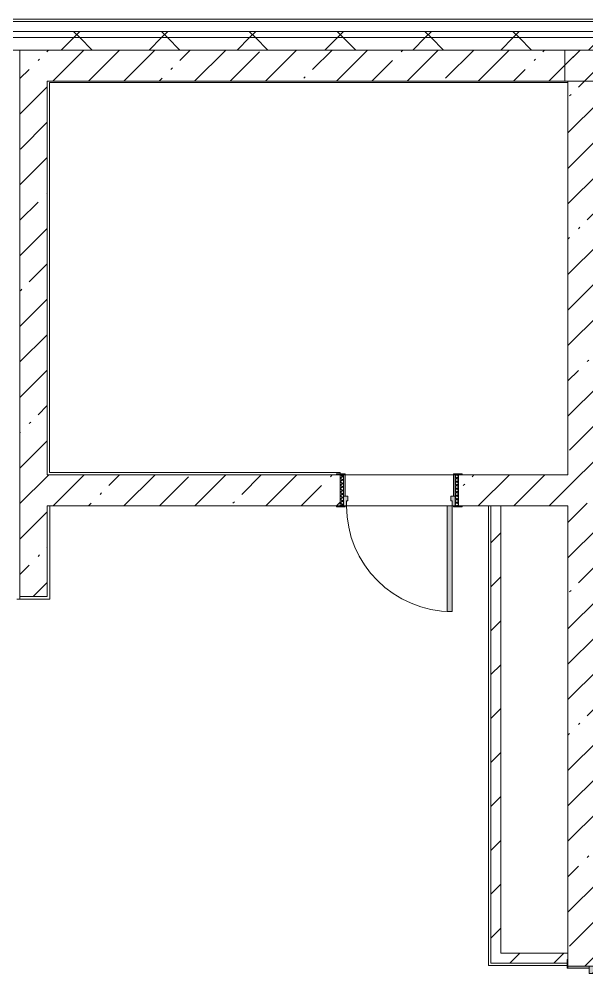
# Model space of a CAD drawing. Header units: millimetres. Extents: x -5368 to 196898, y -8553 to 29000.
# Drawn here: x 146768 to 151338, y 19695 to 27350 of the extents above; entities that cross this region are included whole.
import ezdxf

# ---------------------------------------------------------------- set-up
doc = ezdxf.new("R2010")
doc.units = ezdxf.units.MM
for name, color, linetype, lineweight, true_color in [('A-DOOR-2', 7, 'Continuous', 5, 0xaaaaaa), ('A-DOOR-3', 7, 'Continuous', 5, 0xe2e2e2), ('A-DOOR-FRAM-2', 7, 'Continuous', 5, 0xe2e2e2), ('A-DOOR-FRAM-3', 7, 'Continuous', 5, 0xaaaaaa), ('A-FLOR-3', 7, 'Continuous', 5, 0xaaaaaa)]:
    doc.layers.add(name, color=color, linetype=linetype, lineweight=lineweight, true_color=true_color)
for name, color, linetype, lineweight in [('A-WALL', 7, 'Continuous', 9), ('A-WALL-2', 7, 'Continuous', 5), ('I-WALL-4', 7, 'Continuous', 5)]:
    doc.layers.add(name, color=color, linetype=linetype, lineweight=lineweight)
pattern_1 = [(45, (62025.03, 0), (-353.5534, 353.5534), []), (135, (62025.03, 0), (-353.5534, -353.5534), [])]
pattern_2 = [(45, (62025.03, 0), (-285.1231, 285.1231), []), (45, (62310.15, 0), (-285.1231, 285.1231), [504.031, -100.806, 16.764, -84.042])]
pattern_3 = [(45, (62025.03, 0), (-176.7767, 176.7767), [])]

# ---------------------------------------------------------------- blocks, each defined once
blk = doc.blocks.new('110_Дверь_СКБ_2Ст - Д-1_л_Лестничная клетка EIS60 2-32359692-3_3_1_птичка')
at = {"layer": 'A-DOOR-3'}
for points in [[(662.5, 1025), (612.5, 1025), (612.5, 125), (662.5, 125)], [(-587.5, 525), (-637.5, 525), (-637.5, 125), (-587.5, 125)], [(712.5, -125), (712.5, 45), (697.5, 45), (697.5, -125)]]:
    blk.add_hatch(color=256, dxfattribs=at).paths.add_polyline_path(points)
h = blk.add_hatch(color=256, dxfattribs=at)
h.paths.add_polyline_path([(712.5, 125), (662.5, 125), (662.5, 75), (652.5, 75), (652.5, 45), (712.5, 45)])
h.paths.add_polyline_path([(-627.5, 45), (-627.5, 75), (-637.5, 75), (-637.5, 125), (-687.5, 125), (-687.5, 45)])
at = {"layer": 'A-DOOR-FRAM-2'}
for points in [[(-672.5, 125), (-672.5, 133), (-742.5, 133), (-742.5, 125)], [(767.5, 125), (767.5, 133), (697.5, 133), (697.5, 125)], [(-672.5, -125), (-672.5, 45), (-687.5, 45), (-687.5, -125)], [(-672.5, -133), (-672.5, -125), (-742.5, -125), (-742.5, -133)], [(767.5, -133), (767.5, -125), (697.5, -125), (697.5, -133)]]:
    blk.add_hatch(color=256, dxfattribs=at).paths.add_polyline_path(points)
at = {"layer": 'A-DOOR-2'}
for p, q in [((662.5, 1025), (612.5, 1025)), ((612.5, 1025), (612.5, 125)), ((662.5, 125), (662.5, 1025)), ((-637.5, 525), (-637.5, 125)), ((-587.5, 525), (-637.5, 525)), ((-587.5, 125), (-587.5, 525)), ((-637.5, 125), (-587.5, 125)), ((612.5, 125), (662.5, 125))]:
    blk.add_line(p, q, dxfattribs=at)
for centre, radius, start, end in [((662.5, 125), 900, 90, 180), ((-637.5, 125), 400, 360, 90)]:
    blk.add_arc(centre, radius, start, end, dxfattribs=at)
at = {"layer": 'A-DOOR-FRAM-3'}
for p, q in [((-672.5, 133), (-742.5, 133)), ((-742.5, 133), (-742.5, 125)), ((-742.5, 125), (-672.5, 125)), ((-637.5, 125), (-687.5, 125)), ((-687.5, 125), (-687.5, 45)), ((-672.5, 125), (-672.5, 133)), ((-637.5, 75), (-637.5, 125)), ((662.5, 125), (662.5, 75)), ((712.5, 125), (662.5, 125)), ((767.5, 133), (697.5, 133)), ((697.5, 133), (697.5, 125)), ((697.5, 125), (767.5, 125)), ((712.5, 45), (712.5, 125)), ((767.5, 125), (767.5, 133)), ((-687.5, 45), (-627.5, 45)), ((-672.5, 45), (-687.5, 45)), ((-687.5, 45), (-687.5, -125)), ((-672.5, -125), (-672.5, 45)), ((-627.5, 75), (-637.5, 75)), ((-627.5, 45), (-627.5, 75)), ((662.5, 75), (652.5, 75)), ((652.5, 75), (652.5, 45)), ((652.5, 45), (712.5, 45)), ((712.5, 45), (697.5, 45)), ((697.5, 45), (697.5, -125)), ((712.5, -125), (712.5, 45)), ((-672.5, -125), (-742.5, -125)), ((-742.5, -125), (-742.5, -133)), ((-742.5, -133), (-672.5, -133)), ((-687.5, -125), (-672.5, -125)), ((-672.5, -133), (-672.5, -125)), ((697.5, -125), (712.5, -125)), ((767.5, -125), (697.5, -125)), ((697.5, -125), (697.5, -133)), ((697.5, -133), (767.5, -133)), ((767.5, -133), (767.5, -125))]:
    blk.add_line(p, q, dxfattribs=at)
blk = doc.blocks.new('110_Дверь_СКБ_1Ст_Внутренняя1 - Д-8а 950x2100h _книгохранилище_ огнестойкая дверь_-32656878-3_3_1_птичка')
at = {"layer": 'A-DOOR-2'}
h = blk.add_hatch(dxfattribs=at)
h.set_pattern_fill('FP_157', color=256, style=0, pattern_type=2)
h.set_pattern_definition([(225, (1826.41, -189.685), (-14.14214, 14.14214), []), (135, (1826.41, -189.685), (14.14214, 14.14214), [])])
h.paths.add_polyline_path([(487.5, -125), (487.5, 125), (462.5, 125), (462.5, -125)])
at = {"layer": 'A-DOOR-3'}
h = blk.add_hatch(color=256, dxfattribs=at)
h.paths.add_polyline_path([(-437.5, -125), (-412.5, -125), (-412.5, -85), (-402.5, -85), (-402.5, -45), (-437.5, -45)])
h.paths.add_polyline_path([(462.5, -125), (462.5, -45), (427.5, -45), (427.5, -85), (437.5, -85), (437.5, -125)])
at = {"layer": 'A-DOOR-FRAM-2'}
for points in [[(-422.5, 125), (-422.5, 133), (-492.5, 133), (-492.5, 125)], [(-422.5, -45), (-422.5, 125), (-437.5, 125), (-437.5, -45)], [(517.5, 125), (517.5, 133), (447.5, 133), (447.5, 125)], [(462.5, -45), (462.5, 125), (447.5, 125), (447.5, -45)], [(-422.5, -133), (-422.5, -125), (-492.5, -125), (-492.5, -133)], [(437.5, -975), (437.5, -125), (397.5, -125), (397.5, -975)], [(517.5, -133), (517.5, -125), (447.5, -125), (447.5, -133)]]:
    blk.add_hatch(color=256, dxfattribs=at).paths.add_polyline_path(points)
at = {"layer": 'A-DOOR-FRAM-3'}
h = blk.add_hatch(dxfattribs=at)
h.set_pattern_fill('FP_158', color=256, style=0, pattern_type=2)
h.set_pattern_definition([(315, (-296.384, -189.685), (-14.1421, -14.1421), []), (225, (-296.384, -189.685), (-14.1421, 14.1421), [])])
h.paths.add_polyline_path([(-437.5, -125), (-437.5, 125), (-462.5, 125), (-462.5, -125)])
at = {"layer": 'A-DOOR-2'}
for p, q in [((397.5, -125), (437.5, -125)), ((397.5, -975), (397.5, -125)), ((437.5, -125), (437.5, -975)), ((437.5, -975), (397.5, -975))]:
    blk.add_line(p, q, dxfattribs=at)
blk.add_arc((437.5, -125), 850, 180, 270, dxfattribs=at)
at = {"layer": 'A-DOOR-FRAM-3'}
for p, q in [((-492.5, 133), (-422.5, 133)), ((-492.5, 125), (-492.5, 133)), ((-422.5, 125), (-492.5, 125)), ((-462.5, 125), (-437.5, 125)), ((-462.5, -125), (-462.5, 125)), ((-437.5, 125), (-437.5, -125)), ((-437.5, 125), (-422.5, 125)), ((-437.5, -45), (-437.5, 125)), ((-422.5, 133), (-422.5, 125)), ((-422.5, 125), (-422.5, -45)), ((447.5, 125), (447.5, 133)), ((447.5, 133), (517.5, 133)), ((447.5, -45), (447.5, 125)), ((447.5, 125), (462.5, 125)), ((517.5, 125), (447.5, 125)), ((462.5, -125), (462.5, 125)), ((462.5, 125), (487.5, 125)), ((462.5, 125), (462.5, -45)), ((487.5, 125), (487.5, -125)), ((517.5, 133), (517.5, 125)), ((-437.5, -45), (-402.5, -45)), ((-437.5, -125), (-437.5, -45)), ((-422.5, -45), (-437.5, -45)), ((-402.5, -45), (-402.5, -85)), ((427.5, -45), (462.5, -45)), ((427.5, -85), (427.5, -45)), ((462.5, -45), (447.5, -45)), ((462.5, -45), (462.5, -125)), ((-492.5, -125), (-422.5, -125)), ((-492.5, -133), (-492.5, -125)), ((-422.5, -133), (-492.5, -133)), ((-437.5, -125), (-462.5, -125)), ((-437.5, -124), (-422.5, -124)), ((-437.5, -125), (-437.5, -124)), ((-412.5, -125), (-437.5, -125)), ((-422.5, -125), (-437.5, -125)), ((-422.5, -124), (-422.5, -125)), ((-422.5, -125), (-422.5, -133)), ((-412.5, -85), (-412.5, -125)), ((-402.5, -85), (-412.5, -85)), ((437.5, -85), (427.5, -85)), ((437.5, -125), (437.5, -85)), ((462.5, -125), (437.5, -125)), ((447.5, -125), (447.5, -124)), ((447.5, -124), (462.5, -124)), ((462.5, -125), (447.5, -125)), ((447.5, -133), (447.5, -125)), ((447.5, -125), (517.5, -125)), ((517.5, -133), (447.5, -133)), ((462.5, -124), (462.5, -125)), ((487.5, -125), (462.5, -125)), ((517.5, -125), (517.5, -133))]:
    blk.add_line(p, q, dxfattribs=at)

msp = doc.modelspace()

# ---------------------------------------------------------------- hatches: boundary and pattern name
at = {"layer": 'A-WALL-2'}
h = msp.add_hatch(dxfattribs=at)
h.set_pattern_fill('FP_75', color=256, style=0, pattern_type=2)
h.set_pattern_definition(pattern_1)
h.paths.add_polyline_path([(155185, 27200), (155235, 27200), (155235, 27250), (142375, 27250), (142375, 27200), (155127.1, 27200)])
h.paths.add_polyline_path([(138375, 27200), (139275, 27200), (139275, 27250), (138375, 27250)])
h.paths.add_polyline_path([(132835, 27200), (132835, 27250), (131635, 27250), (131635, 27200), (131813.3, 27200)])
h.paths.add_polyline_path([(134935, 27200), (136275, 27200), (136275, 27250), (134935, 27250)])
h.paths.add_polyline_path([(128634.1, 27200), (129135, 27200), (129135, 27250), (124885, 27250), (124885, 27200), (127574.4, 27200)])
h.paths.add_polyline_path([(115917.5, 27200), (116785, 27200), (116785, 27250), (115285, 27250), (115285, 27200)])
h.paths.add_polyline_path([(120985, 27200), (120985, 27250), (119885, 27250), (119885, 27200), (120156.4, 27200)])
h.paths.add_polyline_path([(112738.4, 27200), (112785, 27200), (112785, 27250), (111685.3, 27250), (111685.3, 27200)])
h.paths.add_polyline_path([(121885, 27200), (123985, 27200), (123985, 27250), (121885, 27250)])
h.paths.add_polyline_path([(110618.9, 27200), (110785.3, 27200), (110785.3, 27250), (109685, 27250), (109685, 27200)])
h.paths.add_polyline_path([(104185, 27200), (106585, 27200), (106585, 27250), (104085, 27250), (104085, 27200)])
h = msp.add_hatch(dxfattribs=at)
h.set_pattern_fill('FP_75', color=256, style=0, pattern_type=2)
h.set_pattern_definition(pattern_1)
h.paths.add_polyline_path([(155185, 27100), (155185, 27200), (142375, 27200), (142375, 27100), (155127.1, 27100)])
h.paths.add_polyline_path([(139275, 27100), (139275, 27200), (138375, 27200), (138375, 27100), (139231.3, 27100)])
h.paths.add_polyline_path([(134935, 27100), (136275, 27100), (136275, 27200), (134935, 27200)])
h.paths.add_polyline_path([(127574.4, 27100), (129135, 27100), (129135, 27200), (124885, 27200), (124885, 27100), (125455, 27100)])
h.paths.add_polyline_path([(132835, 27100), (132835, 27200), (131635, 27200), (131635, 27100), (131813.3, 27100)])
h.paths.add_polyline_path([(120985, 27100), (120985, 27200), (119885, 27200), (119885, 27100), (120156.4, 27100)])
h.paths.add_polyline_path([(121885, 27100), (123985, 27100), (123985, 27200), (121885, 27200)])
h.paths.add_polyline_path([(112785, 27100), (112785, 27200), (111685.3, 27200), (111685.3, 27100), (112738.4, 27100)])
h.paths.add_polyline_path([(115285, 27100), (116785, 27100), (116785, 27200), (115285, 27200)])
h.paths.add_polyline_path([(110618.9, 27100), (110785.3, 27100), (110785.3, 27200), (109685, 27200), (109685, 27100)])
h.paths.add_polyline_path([(104260.6, 27100), (106585, 27100), (106585, 27200), (104185, 27200), (104185, 27100)])
at = {"layer": 'I-WALL-4'}
h = msp.add_hatch(dxfattribs=at)
h.set_pattern_fill('FP_71', color=256, style=0, pattern_type=2)
h.set_pattern_definition(pattern_2)
h.paths.add_polyline_path([(150888.2, 26850), (151185, 26850), (151185, 27100), (146775, 27100), (146775, 26850), (146995, 26850)])
h = msp.add_hatch(dxfattribs=at)
h.set_pattern_fill('FP_71', color=256, style=0, pattern_type=2)
h.set_pattern_definition(pattern_2)
h.paths.add_polyline_path([(154835, 26850), (154835, 27100), (151160, 27100), (151160, 26850), (153007.7, 26850)])
h = msp.add_hatch(dxfattribs=at)
h.set_pattern_fill('FP_71', color=256, style=0, pattern_type=2)
h.set_pattern_definition(pattern_2)
h.paths.add_polyline_path([(151435, 17270), (151435, 18325), (151185, 18325), (151185, 17270)])
h.paths.add_polyline_path([(151185, 19725), (151435, 19725), (151435, 27100), (151185, 27100), (151185, 19750)])
h = msp.add_hatch(dxfattribs=at)
h.set_pattern_fill('FP_71', color=256, style=0, pattern_type=2)
h.set_pattern_definition(pattern_2)
h.paths.add_polyline_path([(146775, 22700), (146995, 22700), (146995, 26850), (146775, 26850), (146775, 24583.6)])
h = msp.add_hatch(dxfattribs=at)
h.set_pattern_fill('FP_71', color=256, style=0, pattern_type=2)
h.set_pattern_definition(pattern_2)
h.paths.add_polyline_path([(150645, 23430), (151185, 23430), (151185, 23680), (150303, 23680), (150303, 23430), (150565, 23430)])
h.paths.add_polyline_path([(148768.8, 23430), (149353, 23430), (149353, 23680), (146995, 23680), (146995, 23430)])
h = msp.add_hatch(dxfattribs=at)
h.set_pattern_fill('FP_76', color=256, style=0, pattern_type=2)
h.set_pattern_definition(pattern_3)
h.paths.add_polyline_path([(150645, 19750), (150645, 23430), (150565, 23430), (150565, 19750)])
h = msp.add_hatch(dxfattribs=at)
h.set_pattern_fill('FP_76', color=256, style=0, pattern_type=2)
h.set_pattern_definition(pattern_3)
h.paths.add_polyline_path([(150645, 19750), (151177, 19750), (151177, 19780), (151185, 19780), (151185, 19830), (150645, 19830)])

# ---------------------------------------------------------------- linework, layer by layer
at = {"layer": 'A-FLOR-3'}
for p, q in [((151185, 26840), (147013, 26840)), ((147013, 26840), (147013, 23700)), ((147013, 23700), (149353, 23700)), ((149353, 23700), (149353, 23688)), ((147015, 23430), (147015, 22680)), ((150545, 19730), (150545, 23430)), ((147015, 22680), (146749.6, 22680)), ((146775, 22700), (146775, 22680)), ((151177, 19730), (150545, 19730))]:
    msp.add_line(p, q, dxfattribs=at)
at = {"layer": 'A-WALL'}
for p, q in [((155315, 27330), (142375, 27330)), ((155235, 27250), (142375, 27250)), ((155185, 27200), (142375, 27200)), ((150645, 23430), (150565, 23430)), ((151185, 19780), (151185, 19830))]:
    msp.add_line(p, q, dxfattribs=at)
at = {"layer": 'A-WALL-2'}
for p, q in [((155335, 27350), (138375, 27350)), ((154835, 27100), (110785, 27100))]:
    msp.add_line(p, q, dxfattribs=at)
at = {"layer": 'I-WALL-4'}
for p, q in [((146775, 27100), (146775, 22700)), ((151185, 27100), (146775, 27100)), ((154835, 27100), (151160, 27100)), ((151160, 27100), (151160, 26850)), ((146995, 23680), (146995, 26850)), ((146995, 26850), (151185, 26850)), ((151160, 26850), (154835, 26850)), ((151185, 26850), (151185, 23680)), ((149323, 23680), (146995, 23680)), ((149393, 23680), (150263, 23680)), ((151185, 23680), (150333, 23680)), ((146995, 22700), (146995, 23430)), ((146995, 23430), (149323, 23430)), ((150213, 23430), (149403, 23430)), ((150333, 23430), (150565, 23430)), ((150565, 23430), (150565, 19750)), ((150645, 19830), (150645, 23430)), ((150645, 23430), (151185, 23430)), ((151185, 23430), (151185, 19830)), ((146775, 22700), (146995, 22700)), ((151185, 19830), (150645, 19830)), ((150565, 19750), (151177, 19750))]:
    msp.add_line(p, q, dxfattribs=at)

# ---------------------------------------------------------------- block references
at = {"layer": 'A-DOOR-2'}
msp.add_blockref('110_Дверь_СКБ_1Ст_Внутренняя1 - Д-8а 950x2100h _книгохранилище_ огнестойкая дверь_-32656878-3_3_1_птичка', (149815.5, 23555), dxfattribs=at)
at = {"layer": 'A-DOOR-2', "rotation": 269.9999999999998}
msp.add_blockref('110_Дверь_СКБ_2Ст - Д-1_л_Лестничная клетка EIS60 2-32359692-3_3_1_птичка', (151310, 19037.5), dxfattribs=at)

doc.saveas('drawing.dxf')
